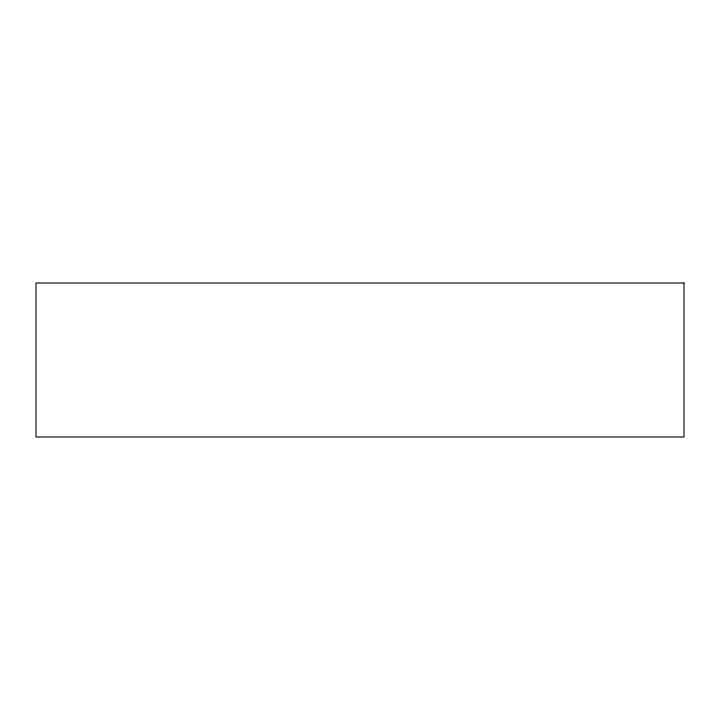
<?xml version="1.0" encoding="UTF-8"?>
<svg xmlns="http://www.w3.org/2000/svg" width="720" height="720" viewBox="0 0 720 720"><rect width="100%" height="100%" fill="white"/><g stroke="black" fill="none" stroke-linecap="round" stroke-linejoin="round"><path stroke-width="1.08" d="M684 283.014L36 283.014L36 436.986L684 436.986L684 283.014"/></g></svg>
